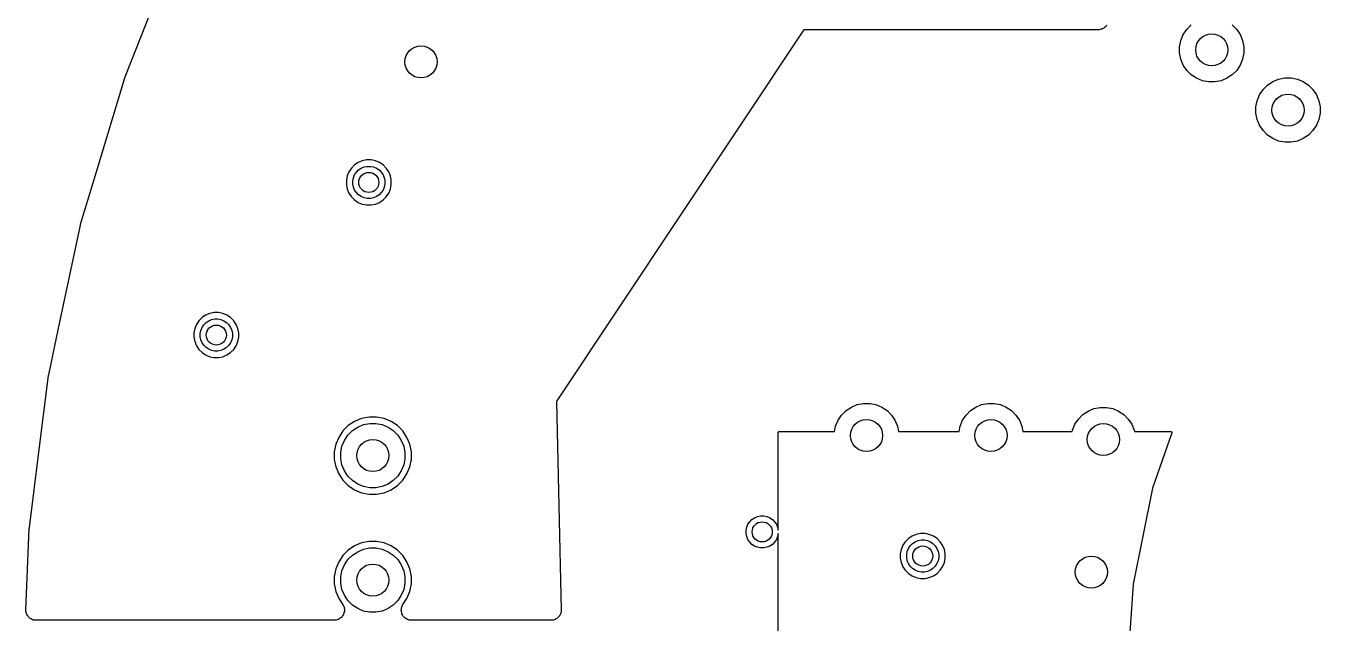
# Model space of a CAD drawing. Extents: x 115.8 to 161.5, y -138.1 to -92.4.
# Drawn here: x 115.83 to 131.95, y -114.53 to -107.1 of the extents above; entities that cross this region are included whole.
import ezdxf

# ---------------------------------------------------------------- set-up
doc = ezdxf.new("R2010")
doc.units = 0
doc.layers.add('BLACK', color=7, linetype='CONTINUOUS')

msp = doc.modelspace()

# ---------------------------------------------------------------- linework, layer by layer
at = {"layer": 'BLACK', "linetype": 'CONTINUOUS'}
for p, q in [((117.065, -107.737), (117.766, -105.966)), ((125.515, -107.155), (122.441, -111.77)), ((125.519, -107.151), (125.515, -107.155)), ((125.525, -107.15), (125.519, -107.151)), ((129.186, -107.15), (125.525, -107.15)), ((129.198, -107.149), (129.186, -107.15)), ((129.21, -107.148), (129.198, -107.149)), ((129.222, -107.144), (129.21, -107.148)), ((129.21, -107.148), (129.21, -107.148)), ((129.21, -107.148), (129.21, -107.148)), ((129.234, -107.141), (129.222, -107.144)), ((129.245, -107.135), (129.234, -107.14)), ((129.234, -107.14), (129.234, -107.14)), ((129.234, -107.14), (129.234, -107.141)), ((129.256, -107.129), (129.245, -107.135)), ((129.265, -107.121), (129.256, -107.129)), ((129.256, -107.129), (129.256, -107.129)), ((129.256, -107.129), (129.256, -107.129)), ((129.275, -107.114), (129.265, -107.121)), ((129.283, -107.104), (129.275, -107.113)), ((129.275, -107.113), (129.275, -107.113)), ((129.275, -107.113), (129.275, -107.114)), ((129.291, -107.094), (129.283, -107.104)), ((130.215, -107.283), (130.246, -107.211)), ((130.246, -107.211), (130.289, -107.145)), ((130.289, -107.145), (130.345, -107.089)), ((130.855, -107.089), (130.911, -107.145)), ((130.911, -107.145), (130.954, -107.211)), ((130.954, -107.211), (130.985, -107.283)), ((130.2, -107.361), (130.215, -107.283)), ((130.2, -107.439), (130.2, -107.361)), ((130.985, -107.283), (131, -107.361)), ((131, -107.361), (131, -107.439)), ((130.215, -107.517), (130.2, -107.439)), ((130.246, -107.589), (130.215, -107.517)), ((130.985, -107.517), (130.954, -107.589)), ((131, -107.439), (130.985, -107.517)), ((130.289, -107.655), (130.246, -107.589)), ((130.345, -107.711), (130.289, -107.655)), ((130.911, -107.655), (130.855, -107.711)), ((130.954, -107.589), (130.911, -107.655)), ((116.691, -108.973), (117.061, -107.747)), ((117.061, -107.747), (117.062, -107.746)), ((117.062, -107.746), (117.063, -107.742)), ((117.063, -107.742), (117.065, -107.737)), ((130.411, -107.754), (130.345, -107.711)), ((130.483, -107.785), (130.411, -107.754)), ((130.561, -107.8), (130.483, -107.785)), ((130.639, -107.8), (130.561, -107.8)), ((130.717, -107.785), (130.639, -107.8)), ((130.789, -107.754), (130.717, -107.785)), ((130.855, -107.711), (130.789, -107.754)), ((131.239, -107.895), (131.295, -107.839)), ((131.295, -107.839), (131.361, -107.796)), ((131.361, -107.796), (131.433, -107.765)), ((131.433, -107.765), (131.511, -107.75)), ((131.511, -107.75), (131.589, -107.75)), ((131.589, -107.75), (131.667, -107.765)), ((131.667, -107.765), (131.739, -107.796)), ((131.739, -107.796), (131.805, -107.839)), ((131.805, -107.839), (131.861, -107.895)), ((131.165, -108.033), (131.196, -107.961)), ((131.196, -107.961), (131.239, -107.895)), ((131.861, -107.895), (131.904, -107.961)), ((131.904, -107.961), (131.935, -108.033)), ((131.15, -108.111), (131.165, -108.033)), ((131.15, -108.189), (131.15, -108.111)), ((131.935, -108.033), (131.95, -108.111)), ((131.95, -108.111), (131.95, -108.189)), ((131.165, -108.267), (131.15, -108.189)), ((131.196, -108.339), (131.165, -108.267)), ((131.239, -108.405), (131.196, -108.339)), ((131.904, -108.339), (131.861, -108.405)), ((131.935, -108.267), (131.904, -108.339)), ((131.95, -108.189), (131.935, -108.267)), ((131.295, -108.461), (131.239, -108.405)), ((131.361, -108.504), (131.295, -108.461)), ((131.805, -108.461), (131.739, -108.504)), ((131.861, -108.405), (131.805, -108.461)), ((131.433, -108.535), (131.361, -108.504)), ((131.511, -108.55), (131.433, -108.535)), ((131.589, -108.55), (131.511, -108.55)), ((131.667, -108.535), (131.589, -108.55)), ((131.739, -108.504), (131.667, -108.535)), ((119.967, -108.802), (119.922, -108.833)), ((120.018, -108.781), (119.967, -108.802)), ((120.072, -108.77), (120.018, -108.781)), ((120.128, -108.77), (120.072, -108.77)), ((120.182, -108.781), (120.128, -108.77)), ((120.233, -108.802), (120.182, -108.781)), ((120.278, -108.833), (120.233, -108.802)), ((116.51, -109.571), (116.691, -108.973)), ((116.691, -108.973), (116.691, -108.973)), ((119.831, -108.968), (119.82, -109.022)), ((119.852, -108.917), (119.831, -108.968)), ((119.883, -108.872), (119.852, -108.917)), ((119.922, -108.833), (119.883, -108.872)), ((119.908, -108.992), (119.923, -108.955)), ((119.923, -108.955), (119.945, -108.923)), ((119.945, -108.923), (119.973, -108.895)), ((119.973, -108.895), (120.005, -108.873)), ((120.005, -108.873), (120.042, -108.858)), ((120.042, -108.858), (120.08, -108.85)), ((120.08, -108.85), (120.12, -108.85)), ((120.12, -108.85), (120.158, -108.858)), ((120.158, -108.858), (120.195, -108.873)), ((120.195, -108.873), (120.227, -108.895)), ((120.227, -108.895), (120.255, -108.923)), ((120.255, -108.923), (120.277, -108.955)), ((120.277, -108.955), (120.292, -108.992)), ((120.317, -108.872), (120.278, -108.833)), ((120.348, -108.917), (120.317, -108.872)), ((120.369, -108.968), (120.348, -108.917)), ((120.38, -109.022), (120.369, -108.968)), ((119.82, -109.022), (119.82, -109.078)), ((119.82, -109.078), (119.831, -109.132)), ((119.831, -109.132), (119.852, -109.183)), ((119.9, -109.03), (119.908, -108.992)), ((119.9, -109.07), (119.9, -109.03)), ((119.908, -109.108), (119.9, -109.07)), ((119.923, -109.145), (119.908, -109.108)), ((119.945, -109.177), (119.923, -109.145)), ((120.277, -109.145), (120.255, -109.177)), ((120.292, -109.108), (120.277, -109.145)), ((120.292, -108.992), (120.3, -109.03)), ((120.3, -109.07), (120.292, -109.108)), ((120.3, -109.03), (120.3, -109.07)), ((120.348, -109.183), (120.369, -109.132)), ((120.369, -109.132), (120.38, -109.078)), ((120.38, -109.078), (120.38, -109.022)), ((119.852, -109.183), (119.883, -109.228)), ((119.883, -109.228), (119.922, -109.267)), ((119.922, -109.267), (119.967, -109.298)), ((119.973, -109.205), (119.945, -109.177)), ((119.967, -109.298), (120.018, -109.319)), ((120.005, -109.227), (119.973, -109.205)), ((120.042, -109.242), (120.005, -109.227)), ((120.08, -109.25), (120.042, -109.242)), ((120.12, -109.25), (120.08, -109.25)), ((120.158, -109.242), (120.12, -109.25)), ((120.195, -109.227), (120.158, -109.242)), ((120.182, -109.319), (120.233, -109.298)), ((120.227, -109.205), (120.195, -109.227)), ((120.255, -109.177), (120.227, -109.205)), ((120.233, -109.298), (120.278, -109.267)), ((120.278, -109.267), (120.317, -109.228)), ((120.317, -109.228), (120.348, -109.183)), ((120.018, -109.319), (120.072, -109.33)), ((120.072, -109.33), (120.128, -109.33)), ((120.128, -109.33), (120.182, -109.319)), ((116.231, -110.884), (116.508, -109.581)), ((116.508, -109.58), (116.51, -109.576)), ((116.508, -109.581), (116.508, -109.58)), ((116.51, -109.576), (116.51, -109.571)), ((118.022, -110.733), (117.983, -110.772)), ((118.067, -110.702), (118.022, -110.733)), ((118.118, -110.681), (118.067, -110.702)), ((118.105, -110.773), (118.142, -110.758)), ((118.172, -110.67), (118.118, -110.681)), ((118.142, -110.758), (118.18, -110.75)), ((118.228, -110.67), (118.172, -110.67)), ((118.18, -110.75), (118.22, -110.75)), ((118.22, -110.75), (118.258, -110.758)), ((118.282, -110.681), (118.228, -110.67)), ((118.258, -110.758), (118.295, -110.773)), ((118.333, -110.702), (118.282, -110.681)), ((118.378, -110.733), (118.333, -110.702)), ((118.417, -110.772), (118.378, -110.733)), ((116.112, -111.445), (116.231, -110.884)), ((116.231, -110.884), (116.231, -110.884)), ((117.931, -110.868), (117.92, -110.922)), ((117.952, -110.817), (117.931, -110.868)), ((117.983, -110.772), (117.952, -110.817)), ((118, -110.93), (118.008, -110.892)), ((118.008, -110.892), (118.023, -110.855)), ((118.023, -110.855), (118.045, -110.823)), ((118.045, -110.823), (118.073, -110.795)), ((118.073, -110.795), (118.105, -110.773)), ((118.295, -110.773), (118.327, -110.795)), ((118.327, -110.795), (118.355, -110.823)), ((118.355, -110.823), (118.377, -110.855)), ((118.377, -110.855), (118.392, -110.892)), ((118.392, -110.892), (118.4, -110.93)), ((118.448, -110.817), (118.417, -110.772)), ((118.469, -110.868), (118.448, -110.817)), ((118.48, -110.922), (118.469, -110.868)), ((117.92, -110.922), (117.92, -110.978)), ((117.92, -110.978), (117.931, -111.032)), ((117.931, -111.032), (117.952, -111.083)), ((118, -110.97), (118, -110.93)), ((118.008, -111.008), (118, -110.97)), ((118.023, -111.045), (118.008, -111.008)), ((118.045, -111.077), (118.023, -111.045)), ((118.073, -111.105), (118.045, -111.077)), ((118.355, -111.077), (118.327, -111.105)), ((118.377, -111.045), (118.355, -111.077)), ((118.392, -111.008), (118.377, -111.045)), ((118.4, -110.97), (118.392, -111.008)), ((118.4, -110.93), (118.4, -110.97)), ((118.448, -111.083), (118.469, -111.032)), ((118.469, -111.032), (118.48, -110.978)), ((118.48, -110.978), (118.48, -110.922)), ((117.952, -111.083), (117.983, -111.128)), ((117.983, -111.128), (118.022, -111.167)), ((118.022, -111.167), (118.067, -111.198)), ((118.067, -111.198), (118.118, -111.219)), ((118.105, -111.127), (118.073, -111.105)), ((118.142, -111.142), (118.105, -111.127)), ((118.118, -111.219), (118.172, -111.23)), ((118.18, -111.15), (118.142, -111.142)), ((118.172, -111.23), (118.228, -111.23)), ((118.22, -111.15), (118.18, -111.15)), ((118.258, -111.142), (118.22, -111.15)), ((118.228, -111.23), (118.282, -111.219)), ((118.295, -111.127), (118.258, -111.142)), ((118.282, -111.219), (118.333, -111.198)), ((118.327, -111.105), (118.295, -111.127)), ((118.333, -111.198), (118.378, -111.167)), ((118.378, -111.167), (118.417, -111.128)), ((118.417, -111.128), (118.448, -111.083)), ((115.994, -112.374), (116.11, -111.455)), ((116.11, -111.454), (116.111, -111.449)), ((116.11, -111.455), (116.11, -111.454)), ((116.111, -111.449), (116.112, -111.445)), ((122.441, -111.77), (122.438, -111.775)), ((122.438, -111.775), (122.438, -111.782)), ((122.438, -111.782), (122.497, -114.37)), ((126.045, -111.889), (126.111, -111.846)), ((126.111, -111.846), (126.183, -111.815)), ((126.183, -111.815), (126.261, -111.8)), ((126.261, -111.8), (126.339, -111.8)), ((126.339, -111.8), (126.417, -111.815)), ((126.417, -111.815), (126.489, -111.846)), ((126.489, -111.846), (126.555, -111.889)), ((127.595, -111.889), (127.661, -111.846)), ((127.661, -111.846), (127.733, -111.815)), ((127.733, -111.815), (127.811, -111.8)), ((127.811, -111.8), (127.889, -111.8)), ((127.889, -111.8), (127.967, -111.815)), ((127.967, -111.815), (128.039, -111.846)), ((128.039, -111.846), (128.105, -111.889)), ((129.061, -111.896), (129.133, -111.865)), ((129.133, -111.865), (129.211, -111.85)), ((129.211, -111.85), (129.289, -111.85)), ((129.289, -111.85), (129.367, -111.865)), ((129.367, -111.865), (129.439, -111.896)), ((119.923, -112.025), (119.844, -112.077)), ((120.01, -111.988), (119.923, -112.025)), ((120.103, -111.97), (120.01, -111.988)), ((120.197, -111.97), (120.103, -111.97)), ((120.29, -111.988), (120.197, -111.97)), ((120.377, -112.025), (120.29, -111.988)), ((120.456, -112.077), (120.377, -112.025)), ((125.915, -112.083), (125.946, -112.011)), ((125.946, -112.011), (125.989, -111.945)), ((125.989, -111.945), (126.045, -111.889)), ((126.555, -111.889), (126.611, -111.945)), ((126.611, -111.945), (126.654, -112.011)), ((126.654, -112.011), (126.685, -112.083)), ((127.465, -112.083), (127.496, -112.011)), ((127.496, -112.011), (127.539, -111.945)), ((127.539, -111.945), (127.595, -111.889)), ((128.105, -111.889), (128.161, -111.945)), ((128.161, -111.945), (128.204, -112.011)), ((128.204, -112.011), (128.235, -112.083)), ((128.896, -112.061), (128.939, -111.995)), ((128.939, -111.995), (128.995, -111.939)), ((128.995, -111.939), (129.061, -111.896)), ((129.439, -111.896), (129.505, -111.939)), ((129.505, -111.939), (129.561, -111.995)), ((129.561, -111.995), (129.604, -112.061)), ((119.777, -112.144), (119.725, -112.223)), ((119.844, -112.077), (119.777, -112.144)), ((119.796, -112.261), (119.839, -112.195)), ((119.839, -112.195), (119.895, -112.139)), ((119.895, -112.139), (119.961, -112.096)), ((119.961, -112.096), (120.033, -112.065)), ((120.033, -112.065), (120.111, -112.05)), ((120.111, -112.05), (120.189, -112.05)), ((120.189, -112.05), (120.267, -112.065)), ((120.267, -112.065), (120.339, -112.096)), ((120.339, -112.096), (120.405, -112.139)), ((120.405, -112.139), (120.461, -112.195)), ((120.523, -112.144), (120.456, -112.077)), ((120.461, -112.195), (120.504, -112.261)), ((120.575, -112.223), (120.523, -112.144)), ((125.2, -112.16), (125.201, -112.159)), ((125.2, -112.161), (125.2, -112.16)), ((125.2, -112.16), (125.2, -112.16)), ((125.2, -112.16), (125.2, -112.16)), ((125.2, -112.163), (125.2, -112.161)), ((125.2, -112.163), (125.2, -112.163)), ((125.2, -113.38), (125.2, -112.163)), ((125.2, -112.163), (125.2, -112.163)), ((125.201, -112.158), (125.202, -112.157)), ((125.201, -112.159), (125.201, -112.158)), ((125.201, -112.158), (125.201, -112.158)), ((125.201, -112.158), (125.201, -112.158)), ((125.202, -112.156), (125.203, -112.155)), ((125.202, -112.157), (125.202, -112.156)), ((125.202, -112.156), (125.202, -112.156)), ((125.202, -112.156), (125.202, -112.156)), ((125.203, -112.155), (125.204, -112.154)), ((125.204, -112.154), (125.205, -112.153)), ((125.204, -112.154), (125.204, -112.154)), ((125.204, -112.154), (125.204, -112.154)), ((125.205, -112.153), (125.206, -112.152)), ((125.206, -112.152), (125.206, -112.152)), ((125.206, -112.152), (125.206, -112.152)), ((125.206, -112.152), (125.207, -112.152)), ((125.207, -112.152), (125.208, -112.151)), ((125.208, -112.151), (125.208, -112.151)), ((125.208, -112.151), (125.208, -112.151)), ((125.208, -112.151), (125.209, -112.151)), ((125.209, -112.151), (125.21, -112.15)), ((125.21, -112.15), (125.21, -112.15)), ((125.21, -112.15), (125.21, -112.15)), ((125.21, -112.15), (125.212, -112.15)), ((125.212, -112.15), (125.213, -112.15)), ((125.213, -112.15), (125.902, -112.15)), ((125.902, -112.15), (125.915, -112.083)), ((126.685, -112.083), (126.698, -112.15)), ((126.698, -112.15), (127.452, -112.15)), ((127.452, -112.15), (127.465, -112.083)), ((128.235, -112.083), (128.248, -112.15)), ((128.248, -112.15), (128.862, -112.15)), ((128.862, -112.15), (128.865, -112.133)), ((128.865, -112.133), (128.896, -112.061)), ((129.604, -112.061), (129.635, -112.133)), ((129.635, -112.133), (129.638, -112.15)), ((129.638, -112.15), (130.089, -112.15)), ((130.101, -112.167), (129.863, -112.854)), ((130.089, -112.15), (130.09, -112.15)), ((130.09, -112.15), (130.09, -112.15)), ((130.09, -112.15), (130.091, -112.15)), ((130.091, -112.15), (130.092, -112.15)), ((130.092, -112.15), (130.092, -112.15)), ((130.092, -112.15), (130.093, -112.151)), ((130.093, -112.151), (130.094, -112.151)), ((130.094, -112.151), (130.094, -112.151)), ((130.094, -112.151), (130.094, -112.151)), ((130.094, -112.151), (130.095, -112.151)), ((130.095, -112.151), (130.096, -112.152)), ((130.096, -112.152), (130.096, -112.152)), ((130.096, -112.152), (130.097, -112.152)), ((130.097, -112.152), (130.097, -112.153)), ((130.097, -112.153), (130.098, -112.153)), ((130.098, -112.153), (130.098, -112.154)), ((130.098, -112.154), (130.098, -112.154)), ((130.098, -112.154), (130.099, -112.154)), ((130.099, -112.154), (130.1, -112.155)), ((130.1, -112.155), (130.1, -112.155)), ((130.1, -112.155), (130.1, -112.156)), ((130.1, -112.156), (130.1, -112.156)), ((130.1, -112.156), (130.101, -112.157)), ((130.101, -112.157), (130.101, -112.158)), ((130.101, -112.158), (130.101, -112.158)), ((130.101, -112.158), (130.101, -112.159)), ((130.101, -112.159), (130.102, -112.16)), ((130.102, -112.166), (130.101, -112.167)), ((130.102, -112.16), (130.102, -112.16)), ((130.102, -112.16), (130.102, -112.16)), ((130.102, -112.16), (130.102, -112.161)), ((130.102, -112.161), (130.102, -112.162)), ((130.102, -112.162), (130.102, -112.162)), ((130.102, -112.162), (130.102, -112.163)), ((130.102, -112.163), (130.102, -112.164)), ((130.102, -112.164), (130.102, -112.164)), ((130.102, -112.164), (130.102, -112.165)), ((130.102, -112.165), (130.102, -112.165)), ((130.102, -112.165), (130.102, -112.166)), ((119.688, -112.31), (119.67, -112.403)), ((119.725, -112.223), (119.688, -112.31)), ((119.75, -112.411), (119.765, -112.333)), ((119.765, -112.333), (119.796, -112.261)), ((120.504, -112.261), (120.535, -112.333)), ((120.535, -112.333), (120.55, -112.411)), ((120.612, -112.31), (120.575, -112.223)), ((120.63, -112.403), (120.612, -112.31)), ((115.871, -113.346), (115.994, -112.374)), ((115.994, -112.374), (115.994, -112.374)), ((119.67, -112.403), (119.67, -112.497)), ((119.67, -112.497), (119.688, -112.59)), ((119.75, -112.489), (119.75, -112.411)), ((119.765, -112.567), (119.75, -112.489)), ((120.55, -112.489), (120.535, -112.567)), ((120.55, -112.411), (120.55, -112.489)), ((120.612, -112.59), (120.63, -112.497)), ((120.63, -112.497), (120.63, -112.403)), ((119.688, -112.59), (119.725, -112.677)), ((119.725, -112.677), (119.777, -112.756)), ((119.796, -112.639), (119.765, -112.567)), ((119.839, -112.705), (119.796, -112.639)), ((120.504, -112.639), (120.461, -112.705)), ((120.535, -112.567), (120.504, -112.639)), ((120.523, -112.756), (120.575, -112.677)), ((120.575, -112.677), (120.612, -112.59)), ((119.777, -112.756), (119.844, -112.823)), ((119.895, -112.761), (119.839, -112.705)), ((119.844, -112.823), (119.923, -112.875)), ((119.961, -112.804), (119.895, -112.761)), ((120.033, -112.835), (119.961, -112.804)), ((120.111, -112.85), (120.033, -112.835)), ((120.189, -112.85), (120.111, -112.85)), ((120.267, -112.835), (120.189, -112.85)), ((120.339, -112.804), (120.267, -112.835)), ((120.405, -112.761), (120.339, -112.804)), ((120.377, -112.875), (120.456, -112.823)), ((120.461, -112.705), (120.405, -112.761)), ((120.456, -112.823), (120.523, -112.756)), ((119.923, -112.875), (120.01, -112.912)), ((120.01, -112.912), (120.103, -112.93)), ((120.103, -112.93), (120.197, -112.93)), ((120.197, -112.93), (120.29, -112.912)), ((120.29, -112.912), (120.377, -112.875)), ((129.863, -112.854), (129.62, -114.049)), ((124.808, -113.342), (124.823, -113.305)), ((124.823, -113.305), (124.845, -113.273)), ((124.845, -113.273), (124.873, -113.245)), ((124.873, -113.245), (124.905, -113.223)), ((124.905, -113.223), (124.942, -113.208)), ((124.942, -113.208), (124.98, -113.2)), ((124.98, -113.2), (125.02, -113.2)), ((125.02, -113.2), (125.058, -113.208)), ((125.058, -113.208), (125.095, -113.223)), ((125.095, -113.223), (125.127, -113.245)), ((125.127, -113.245), (125.155, -113.273)), ((125.155, -113.273), (125.177, -113.305)), ((125.177, -113.305), (125.192, -113.342)), ((115.828, -114.368), (115.87, -113.356)), ((115.87, -113.354), (115.871, -113.35)), ((115.87, -113.356), (115.87, -113.354)), ((115.871, -113.35), (115.871, -113.346)), ((124.8, -113.38), (124.808, -113.342)), ((124.8, -113.42), (124.8, -113.38)), ((124.808, -113.458), (124.8, -113.42)), ((124.823, -113.495), (124.808, -113.458)), ((124.845, -113.527), (124.823, -113.495)), ((125.177, -113.495), (125.155, -113.527)), ((125.192, -113.458), (125.177, -113.495)), ((125.192, -113.342), (125.2, -113.38)), ((125.2, -113.42), (125.192, -113.458)), ((125.2, -116.149), (125.2, -113.42)), ((126.822, -113.483), (126.783, -113.522)), ((126.867, -113.452), (126.822, -113.483)), ((126.918, -113.431), (126.867, -113.452)), ((126.972, -113.42), (126.918, -113.431)), ((127.028, -113.42), (126.972, -113.42)), ((127.082, -113.431), (127.028, -113.42)), ((127.133, -113.452), (127.082, -113.431)), ((127.178, -113.483), (127.133, -113.452)), ((127.217, -113.522), (127.178, -113.483)), ((119.844, -113.627), (119.777, -113.694)), ((119.923, -113.575), (119.844, -113.627)), ((119.895, -113.689), (119.961, -113.646)), ((120.01, -113.538), (119.923, -113.575)), ((119.961, -113.646), (120.033, -113.615)), ((120.103, -113.52), (120.01, -113.538)), ((120.033, -113.615), (120.111, -113.6)), ((120.197, -113.52), (120.103, -113.52)), ((120.111, -113.6), (120.189, -113.6)), ((120.189, -113.6), (120.267, -113.615)), ((120.29, -113.538), (120.197, -113.52)), ((120.267, -113.615), (120.339, -113.646)), ((120.377, -113.575), (120.29, -113.538)), ((120.339, -113.646), (120.405, -113.689)), ((120.456, -113.627), (120.377, -113.575)), ((120.523, -113.694), (120.456, -113.627)), ((124.873, -113.555), (124.845, -113.527)), ((124.905, -113.577), (124.873, -113.555)), ((124.942, -113.592), (124.905, -113.577)), ((124.98, -113.6), (124.942, -113.592)), ((125.02, -113.6), (124.98, -113.6)), ((125.058, -113.592), (125.02, -113.6)), ((125.095, -113.577), (125.058, -113.592)), ((125.127, -113.555), (125.095, -113.577)), ((125.155, -113.527), (125.127, -113.555)), ((126.731, -113.618), (126.72, -113.672)), ((126.752, -113.567), (126.731, -113.618)), ((126.783, -113.522), (126.752, -113.567)), ((126.8, -113.68), (126.808, -113.642)), ((126.808, -113.642), (126.823, -113.605)), ((126.823, -113.605), (126.845, -113.573)), ((126.845, -113.573), (126.873, -113.545)), ((126.873, -113.545), (126.905, -113.523)), ((126.905, -113.523), (126.942, -113.508)), ((126.942, -113.508), (126.98, -113.5)), ((126.98, -113.5), (127.02, -113.5)), ((127.02, -113.5), (127.058, -113.508)), ((127.058, -113.508), (127.095, -113.523)), ((127.095, -113.523), (127.127, -113.545)), ((127.127, -113.545), (127.155, -113.573)), ((127.155, -113.573), (127.177, -113.605)), ((127.177, -113.605), (127.192, -113.642)), ((127.192, -113.642), (127.2, -113.68)), ((127.248, -113.567), (127.217, -113.522)), ((127.269, -113.618), (127.248, -113.567)), ((127.28, -113.672), (127.269, -113.618)), ((119.725, -113.773), (119.688, -113.86)), ((119.777, -113.694), (119.725, -113.773)), ((119.765, -113.883), (119.796, -113.811)), ((119.796, -113.811), (119.839, -113.745)), ((119.839, -113.745), (119.895, -113.689)), ((120.405, -113.689), (120.461, -113.745)), ((120.461, -113.745), (120.504, -113.811)), ((120.504, -113.811), (120.535, -113.883)), ((120.575, -113.773), (120.523, -113.694)), ((120.612, -113.86), (120.575, -113.773)), ((126.72, -113.672), (126.72, -113.728)), ((126.72, -113.728), (126.731, -113.782)), ((126.731, -113.782), (126.752, -113.833)), ((126.8, -113.72), (126.8, -113.68)), ((126.808, -113.758), (126.8, -113.72)), ((126.823, -113.795), (126.808, -113.758)), ((126.845, -113.827), (126.823, -113.795)), ((127.177, -113.795), (127.155, -113.827)), ((127.192, -113.758), (127.177, -113.795)), ((127.2, -113.72), (127.192, -113.758)), ((127.2, -113.68), (127.2, -113.72)), ((127.248, -113.833), (127.269, -113.782)), ((127.269, -113.782), (127.28, -113.728)), ((127.28, -113.728), (127.28, -113.672)), ((119.688, -113.86), (119.67, -113.953)), ((119.67, -113.953), (119.67, -114.047)), ((119.75, -113.961), (119.765, -113.883)), ((119.75, -114.039), (119.75, -113.961)), ((120.535, -113.883), (120.55, -113.961)), ((120.55, -113.961), (120.55, -114.039)), ((120.63, -113.953), (120.612, -113.86)), ((120.63, -114.047), (120.63, -113.953)), ((126.752, -113.833), (126.783, -113.878)), ((126.783, -113.878), (126.822, -113.917)), ((126.822, -113.917), (126.867, -113.948)), ((126.873, -113.855), (126.845, -113.827)), ((126.867, -113.948), (126.918, -113.969)), ((126.905, -113.877), (126.873, -113.855)), ((126.942, -113.892), (126.905, -113.877)), ((126.918, -113.969), (126.972, -113.98)), ((126.98, -113.9), (126.942, -113.892)), ((126.972, -113.98), (127.028, -113.98)), ((127.02, -113.9), (126.98, -113.9)), ((127.058, -113.892), (127.02, -113.9)), ((127.028, -113.98), (127.082, -113.969)), ((127.095, -113.877), (127.058, -113.892)), ((127.082, -113.969), (127.133, -113.948)), ((127.127, -113.855), (127.095, -113.877)), ((127.155, -113.827), (127.127, -113.855)), ((127.133, -113.948), (127.178, -113.917)), ((127.178, -113.917), (127.217, -113.878)), ((127.217, -113.878), (127.248, -113.833)), ((119.67, -114.047), (119.688, -114.14)), ((119.688, -114.14), (119.725, -114.227)), ((119.765, -114.117), (119.75, -114.039)), ((119.796, -114.189), (119.765, -114.117)), ((120.535, -114.117), (120.504, -114.189)), ((120.55, -114.039), (120.535, -114.117)), ((120.575, -114.227), (120.612, -114.14)), ((120.612, -114.14), (120.63, -114.047)), ((129.62, -114.049), (129.539, -115.265)), ((119.725, -114.227), (119.775, -114.302)), ((119.775, -114.302), (119.775, -114.303)), ((119.775, -114.303), (119.775, -114.303)), ((119.775, -114.303), (119.775, -114.303)), ((119.775, -114.303), (119.776, -114.304)), ((119.776, -114.304), (119.781, -114.315)), ((119.839, -114.255), (119.796, -114.189)), ((119.895, -114.311), (119.839, -114.255)), ((120.461, -114.255), (120.405, -114.311)), ((120.504, -114.189), (120.461, -114.255)), ((120.52, -114.313), (120.525, -114.302)), ((120.525, -114.302), (120.575, -114.227)), ((115.828, -114.37), (115.828, -114.368)), ((115.828, -114.372), (115.828, -114.37)), ((115.829, -114.382), (115.828, -114.372)), ((115.829, -114.392), (115.829, -114.382)), ((115.83, -114.395), (115.829, -114.392)), ((115.83, -114.397), (115.83, -114.395)), ((115.833, -114.407), (115.83, -114.397)), ((115.835, -114.416), (115.833, -114.407)), ((115.836, -114.418), (115.835, -114.416)), ((115.837, -114.421), (115.836, -114.418)), ((115.842, -114.43), (115.837, -114.421)), ((115.846, -114.439), (115.842, -114.43)), ((115.847, -114.441), (115.846, -114.439)), ((115.848, -114.443), (115.847, -114.441)), ((115.855, -114.45), (115.848, -114.443)), ((115.861, -114.459), (115.855, -114.45)), ((115.863, -114.46), (115.861, -114.459)), ((115.864, -114.462), (115.863, -114.46)), ((115.872, -114.468), (115.864, -114.462)), ((119.758, -114.464), (119.749, -114.471)), ((119.759, -114.463), (119.758, -114.463)), ((119.758, -114.463), (119.758, -114.464)), ((119.767, -114.454), (119.759, -114.463)), ((119.774, -114.444), (119.767, -114.454)), ((119.78, -114.433), (119.774, -114.444)), ((119.774, -114.444), (119.774, -114.444)), ((119.774, -114.444), (119.774, -114.444)), ((119.786, -114.423), (119.78, -114.433)), ((119.781, -114.315), (119.787, -114.325)), ((119.79, -114.411), (119.786, -114.422)), ((119.786, -114.422), (119.786, -114.422)), ((119.786, -114.422), (119.786, -114.423)), ((119.787, -114.325), (119.787, -114.326)), ((119.787, -114.326), (119.787, -114.326)), ((119.787, -114.326), (119.791, -114.338)), ((119.793, -114.399), (119.79, -114.411)), ((119.791, -114.338), (119.794, -114.349)), ((119.794, -114.399), (119.793, -114.399)), ((119.794, -114.349), (119.794, -114.349)), ((119.794, -114.349), (119.794, -114.35)), ((119.794, -114.35), (119.795, -114.362)), ((119.795, -114.386), (119.794, -114.399)), ((119.794, -114.399), (119.794, -114.399)), ((119.795, -114.362), (119.796, -114.374)), ((119.796, -114.374), (119.795, -114.386)), ((119.796, -114.374), (119.796, -114.374)), ((119.796, -114.374), (119.796, -114.374)), ((119.961, -114.354), (119.895, -114.311)), ((120.033, -114.385), (119.961, -114.354)), ((120.111, -114.4), (120.033, -114.385)), ((120.189, -114.4), (120.111, -114.4)), ((120.267, -114.385), (120.189, -114.4)), ((120.339, -114.354), (120.267, -114.385)), ((120.405, -114.311), (120.339, -114.354)), ((120.504, -114.372), (120.505, -114.36)), ((120.504, -114.373), (120.504, -114.372)), ((120.504, -114.372), (120.504, -114.372)), ((120.505, -114.385), (120.504, -114.373)), ((120.505, -114.36), (120.506, -114.348)), ((120.506, -114.397), (120.505, -114.385)), ((120.506, -114.347), (120.51, -114.336)), ((120.506, -114.348), (120.506, -114.347)), ((120.506, -114.348), (120.506, -114.348)), ((120.51, -114.409), (120.506, -114.397)), ((120.506, -114.397), (120.506, -114.397)), ((120.506, -114.397), (120.506, -114.397)), ((120.51, -114.336), (120.514, -114.324)), ((120.513, -114.421), (120.51, -114.409)), ((120.519, -114.432), (120.513, -114.421)), ((120.513, -114.421), (120.513, -114.421)), ((120.513, -114.421), (120.513, -114.421)), ((120.514, -114.324), (120.52, -114.313)), ((120.514, -114.324), (120.514, -114.324)), ((120.514, -114.324), (120.514, -114.324)), ((120.525, -114.443), (120.519, -114.432)), ((120.533, -114.452), (120.525, -114.443)), ((120.525, -114.443), (120.525, -114.443)), ((120.525, -114.443), (120.525, -114.443)), ((120.54, -114.462), (120.533, -114.452)), ((120.55, -114.47), (120.54, -114.462)), ((120.54, -114.462), (120.54, -114.462)), ((120.54, -114.462), (120.54, -114.462)), ((122.46, -114.463), (122.451, -114.47)), ((122.461, -114.462), (122.46, -114.462)), ((122.46, -114.462), (122.46, -114.463)), ((122.468, -114.453), (122.461, -114.462)), ((122.475, -114.444), (122.468, -114.453)), ((122.476, -114.443), (122.475, -114.444)), ((122.482, -114.432), (122.476, -114.442)), ((122.476, -114.442), (122.476, -114.443)), ((122.487, -114.422), (122.482, -114.432)), ((122.488, -114.42), (122.487, -114.421)), ((122.487, -114.421), (122.487, -114.422)), ((122.491, -114.409), (122.488, -114.42)), ((122.494, -114.399), (122.491, -114.409)), ((122.495, -114.398), (122.494, -114.399)), ((122.496, -114.385), (122.495, -114.397)), ((122.495, -114.397), (122.495, -114.398)), ((122.497, -114.374), (122.496, -114.385)), ((122.497, -114.37), (122.497, -114.372)), ((122.497, -114.372), (122.497, -114.373)), ((122.497, -114.373), (122.497, -114.374)), ((115.879, -114.475), (115.872, -114.468)), ((115.881, -114.476), (115.879, -114.475)), ((115.883, -114.478), (115.881, -114.476)), ((115.892, -114.483), (115.883, -114.478)), ((115.901, -114.488), (115.892, -114.483)), ((115.903, -114.489), (115.901, -114.488)), ((115.905, -114.49), (115.903, -114.489)), ((115.914, -114.493), (115.905, -114.49)), ((115.924, -114.496), (115.914, -114.493)), ((115.926, -114.497), (115.924, -114.496)), ((115.928, -114.497), (115.926, -114.497)), ((115.938, -114.498), (115.928, -114.497)), ((115.949, -114.5), (115.938, -114.498)), ((115.951, -114.5), (115.949, -114.5)), ((115.953, -114.5), (115.951, -114.5)), ((115.955, -114.5), (115.953, -114.5)), ((119.669, -114.5), (115.955, -114.5)), ((119.681, -114.499), (119.669, -114.5)), ((119.693, -114.498), (119.681, -114.499)), ((119.694, -114.498), (119.693, -114.498)), ((119.705, -114.494), (119.694, -114.498)), ((119.694, -114.498), (119.694, -114.498)), ((119.717, -114.491), (119.705, -114.494)), ((119.718, -114.49), (119.717, -114.49)), ((119.717, -114.49), (119.717, -114.491)), ((119.728, -114.485), (119.718, -114.49)), ((119.739, -114.479), (119.728, -114.485)), ((119.749, -114.471), (119.739, -114.479)), ((119.739, -114.479), (119.739, -114.479)), ((119.739, -114.479), (119.739, -114.479)), ((120.559, -114.478), (120.55, -114.47)), ((120.56, -114.478), (120.559, -114.478)), ((120.559, -114.478), (120.559, -114.478)), ((120.57, -114.484), (120.56, -114.478)), ((120.581, -114.49), (120.57, -114.484)), ((120.593, -114.494), (120.581, -114.49)), ((120.581, -114.49), (120.581, -114.49)), ((120.581, -114.49), (120.581, -114.49)), ((120.604, -114.497), (120.593, -114.494)), ((120.605, -114.497), (120.604, -114.497)), ((120.617, -114.499), (120.605, -114.497)), ((120.605, -114.497), (120.605, -114.497)), ((120.629, -114.5), (120.617, -114.499)), ((120.63, -114.5), (120.629, -114.5)), ((120.631, -114.5), (120.63, -114.5)), ((120.63, -114.5), (120.63, -114.5)), ((120.63, -114.5), (120.63, -114.5)), ((122.37, -114.5), (120.631, -114.5)), ((122.371, -114.5), (122.37, -114.5)), ((122.372, -114.5), (122.371, -114.5)), ((122.383, -114.499), (122.372, -114.5)), ((122.395, -114.498), (122.383, -114.499)), ((122.396, -114.497), (122.395, -114.498)), ((122.397, -114.497), (122.396, -114.497)), ((122.408, -114.494), (122.397, -114.497)), ((122.418, -114.49), (122.408, -114.494)), ((122.419, -114.49), (122.418, -114.49)), ((122.42, -114.49), (122.419, -114.49)), ((122.43, -114.484), (122.42, -114.49)), ((122.44, -114.479), (122.43, -114.484)), ((122.441, -114.478), (122.44, -114.479)), ((122.442, -114.478), (122.441, -114.478)), ((122.451, -114.47), (122.442, -114.478))]:
    msp.add_line(p, q, dxfattribs=at)
at = {"layer": 'BLACK'}
for centre, radius in [((130.6, -107.4), 0.2), ((120.75, -107.55), 0.2), ((131.55, -108.15), 0.2), ((120.1, -109.05), 0.125), ((118.2, -110.95), 0.125), ((126.3, -112.2), 0.2), ((127.85, -112.2), 0.2), ((129.25, -112.25), 0.2), ((120.15, -112.45), 0.2), ((125, -113.4), 0.125), ((127, -113.7), 0.125), ((120.15, -114), 0.2), ((129.1, -113.9), 0.2)]:
    msp.add_circle(centre, radius, dxfattribs=at)

doc.saveas('drawing.dxf')
